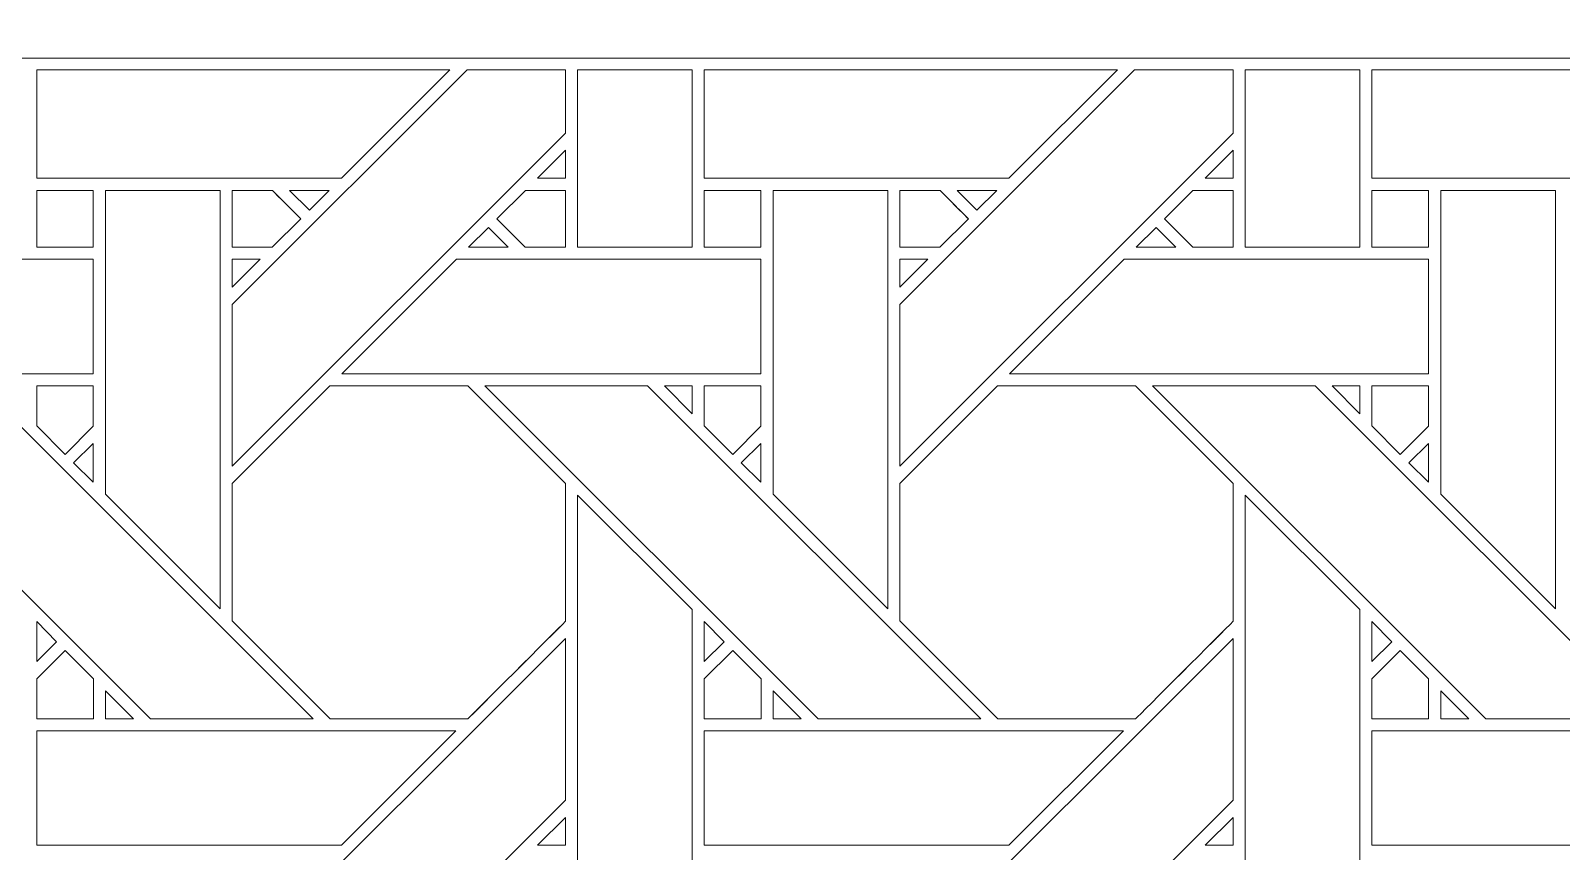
# Model space of a CAD drawing. Header units: inches. Extents: x 6.4 to 18.4, y 3.1 to 15.1.
# Drawn here: x 14.231 to 16.407, y 6.298 to 7.465 of the extents above; entities that cross this region are included whole.
import ezdxf

# ---------------------------------------------------------------- set-up
doc = ezdxf.new("R2010")
doc.units = ezdxf.units.IN
doc.header["$MEASUREMENT"] = 0
doc.layers.add('Design', color=7, linetype='Continuous', lineweight=0)

msp = doc.modelspace()

# ---------------------------------------------------------------- linework, layer by layer
at = {"layer": 'Design'}
for points, knots in [([(12.3829, 15.0948), (9.0691, 15.0948), (6.3829, 12.4085), (6.3829, 9.0948), (6.3829, 5.7811), (9.0691, 3.0948), (12.3829, 3.0948), (15.6966, 3.0948), (18.3829, 5.7811), (18.3829, 9.0948), (18.3829, 12.4085), (15.6966, 15.0948), (12.3829, 15.0948)], [0, 0, 0, 0, 1, 1, 1, 2, 2, 2, 3, 3, 3, 4, 4, 4, 4]), ([(17.3637, 7.426), (17.3637, 7.426), (17.338, 7.426), (17.338, 7.426), (16.5066, 7.426), (16.0033, 7.426), (15.7121, 7.426), (15.4417, 7.426), (15.3541, 7.426), (15.3568, 7.426), (14.6303, 7.426), (12.5831, 7.426), (7.4146, 7.426), (7.402, 7.426), (7.3964, 7.4266), (7.3922, 7.4227), (7.3894, 7.42), (7.3876, 7.4172), (7.3922, 7.4035), (8.0968, 5.3236), (10.0649, 3.8266), (12.3829, 3.8266), (14.6933, 3.8266), (16.6562, 5.314), (17.3666, 7.3834), (17.3711, 7.3963), (17.3739, 7.4043), (17.3756, 7.4094), (17.3784, 7.4176), (17.3723, 7.426), (17.3637, 7.426)], [0, 0, 0, 0, 1, 1, 1, 2, 2, 2, 3, 3, 3, 4, 4, 4, 5, 5, 5, 6, 6, 6, 7, 7, 7, 8, 8, 8, 9, 9, 9, 10, 10, 10, 10]), ([(14.24, 7.4093), (14.24, 7.4093), (14.8273, 7.4093), (14.8273, 7.4093), (14.8273, 7.4093), (14.673, 7.255), (14.673, 7.255), (14.673, 7.255), (14.24, 7.255), (14.24, 7.255), (14.24, 7.255), (14.24, 7.4093), (14.24, 7.4093)], [0, 0, 0, 0, 1, 1, 1, 2, 2, 2, 3, 3, 3, 4, 4, 4, 4]), ([(14.9915, 7.4093), (14.9915, 7.4093), (14.9915, 7.3192), (14.9915, 7.3192), (14.9915, 7.3192), (14.5179, 6.8455), (14.5179, 6.8455), (14.5179, 6.8455), (14.5179, 7.0756), (14.5179, 7.0756), (14.5179, 7.0756), (14.8516, 7.4093), (14.8516, 7.4093), (14.8516, 7.4093), (14.9915, 7.4093), (14.9915, 7.4093)], [0, 0, 0, 0, 1, 1, 1, 2, 2, 2, 3, 3, 3, 4, 4, 4, 5, 5, 5, 5]), ([(15.0087, 7.4093), (15.0087, 7.4093), (15.1714, 7.4093), (15.1714, 7.4093), (15.1714, 7.4093), (15.1714, 7.157), (15.1714, 7.157), (15.1714, 7.157), (15.0087, 7.157), (15.0087, 7.157), (15.0087, 7.157), (15.0087, 7.4093), (15.0087, 7.4093)], [0, 0, 0, 0, 1, 1, 1, 2, 2, 2, 3, 3, 3, 4, 4, 4, 4]), ([(15.1887, 7.4093), (15.1887, 7.4093), (15.776, 7.4093), (15.776, 7.4093), (15.776, 7.4093), (15.6217, 7.255), (15.6217, 7.255), (15.6217, 7.255), (15.1887, 7.255), (15.1887, 7.255), (15.1887, 7.255), (15.1887, 7.4093), (15.1887, 7.4093)], [0, 0, 0, 0, 1, 1, 1, 2, 2, 2, 3, 3, 3, 4, 4, 4, 4]), ([(15.9403, 7.4093), (15.9403, 7.4093), (15.9403, 7.3192), (15.9403, 7.3192), (15.9403, 7.3192), (15.4666, 6.8455), (15.4666, 6.8455), (15.4666, 6.8455), (15.4666, 7.0756), (15.4666, 7.0756), (15.4666, 7.0756), (15.8003, 7.4093), (15.8003, 7.4093), (15.8003, 7.4093), (15.9403, 7.4093), (15.9403, 7.4093)], [0, 0, 0, 0, 1, 1, 1, 2, 2, 2, 3, 3, 3, 4, 4, 4, 5, 5, 5, 5]), ([(15.9574, 7.4093), (15.9574, 7.4093), (16.1201, 7.4093), (16.1201, 7.4093), (16.1201, 7.4093), (16.1201, 7.157), (16.1201, 7.157), (16.1201, 7.157), (15.9574, 7.157), (15.9574, 7.157), (15.9574, 7.157), (15.9574, 7.4093), (15.9574, 7.4093)], [0, 0, 0, 0, 1, 1, 1, 2, 2, 2, 3, 3, 3, 4, 4, 4, 4]), ([(16.1375, 7.4093), (16.1375, 7.4093), (16.7247, 7.4093), (16.7247, 7.4093), (16.7247, 7.4093), (16.5704, 7.255), (16.5704, 7.255), (16.5704, 7.255), (16.1375, 7.255), (16.1375, 7.255), (16.1375, 7.255), (16.1375, 7.4093), (16.1375, 7.4093)], [0, 0, 0, 0, 1, 1, 1, 2, 2, 2, 3, 3, 3, 4, 4, 4, 4]), ([(14.9517, 7.255), (14.9517, 7.255), (14.9915, 7.2948), (14.9915, 7.2948), (14.9915, 7.2948), (14.9915, 7.255), (14.9915, 7.255), (14.9915, 7.255), (14.9517, 7.255), (14.9517, 7.255)], [0, 0, 0, 0, 1, 1, 1, 2, 2, 2, 3, 3, 3, 3]), ([(15.9005, 7.255), (15.9005, 7.255), (15.9403, 7.2948), (15.9403, 7.2948), (15.9403, 7.2948), (15.9403, 7.255), (15.9403, 7.255), (15.9403, 7.255), (15.9005, 7.255), (15.9005, 7.255)], [0, 0, 0, 0, 1, 1, 1, 2, 2, 2, 3, 3, 3, 3]), ([(14.24, 7.1569), (14.24, 7.1569), (14.24, 7.2377), (14.24, 7.2377), (14.24, 7.2377), (14.3203, 7.2377), (14.3203, 7.2377), (14.3203, 7.2377), (14.3203, 7.1569), (14.3203, 7.1569), (14.3203, 7.1569), (14.24, 7.1569), (14.24, 7.1569)], [0, 0, 0, 0, 1, 1, 1, 2, 2, 2, 3, 3, 3, 4, 4, 4, 4]), ([(14.3203, 7.1569), (14.3203, 7.1569), (14.24, 7.1569), (14.24, 7.1569), (14.24, 7.1569), (14.24, 7.2377), (14.24, 7.2377), (14.24, 7.2377), (14.3203, 7.2377), (14.3203, 7.2377), (14.3203, 7.2377), (14.3203, 7.1569), (14.3203, 7.1569)], [0, 0, 0, 0, 1, 1, 1, 2, 2, 2, 3, 3, 3, 4, 4, 4, 4]), ([(14.3378, 6.8055), (14.3378, 6.8055), (14.3378, 7.2377), (14.3378, 7.2377), (14.3378, 7.2377), (14.5007, 7.2377), (14.5007, 7.2377), (14.5007, 7.2377), (14.5007, 6.6426), (14.5007, 6.6426), (14.5007, 6.6426), (14.3378, 6.8055), (14.3378, 6.8055)], [0, 0, 0, 0, 1, 1, 1, 2, 2, 2, 3, 3, 3, 4, 4, 4, 4]), ([(14.5179, 7.1569), (14.5179, 7.1569), (14.5179, 7.2377), (14.5179, 7.2377), (14.5179, 7.2377), (14.5749, 7.2377), (14.5749, 7.2377), (14.5801, 7.2326), (14.6108, 7.2018), (14.6153, 7.1974), (14.6153, 7.1974), (14.5748, 7.1569), (14.5748, 7.1569), (14.5748, 7.1569), (14.5179, 7.1569), (14.5179, 7.1569)], [0, 0, 0, 0, 1, 1, 1, 2, 2, 2, 3, 3, 3, 4, 4, 4, 5, 5, 5, 5]), ([(14.6153, 7.1974), (14.6153, 7.1974), (14.5748, 7.1569), (14.5748, 7.1569), (14.5748, 7.1569), (14.5179, 7.1569), (14.5179, 7.1569), (14.5179, 7.1569), (14.5179, 7.2377), (14.5179, 7.2377), (14.5179, 7.2377), (14.5749, 7.2377), (14.5749, 7.2377), (14.5803, 7.2324), (14.6111, 7.2016), (14.6153, 7.1974)], [0, 0, 0, 0, 1, 1, 1, 2, 2, 2, 3, 3, 3, 4, 4, 4, 5, 5, 5, 5]), ([(14.5993, 7.2377), (14.5993, 7.2377), (14.6557, 7.2377), (14.6557, 7.2377), (14.6557, 7.2377), (14.6275, 7.2096), (14.6275, 7.2096), (14.6275, 7.2096), (14.5993, 7.2377), (14.5993, 7.2377)], [0, 0, 0, 0, 1, 1, 1, 2, 2, 2, 3, 3, 3, 3]), ([(14.9915, 7.1569), (14.9915, 7.1569), (14.9344, 7.1569), (14.9344, 7.1569), (14.9344, 7.1569), (14.8941, 7.1973), (14.8941, 7.1973), (14.8941, 7.1973), (14.9345, 7.2377), (14.9345, 7.2377), (14.9345, 7.2377), (14.9915, 7.2377), (14.9915, 7.2377), (14.9915, 7.2377), (14.9915, 7.1569), (14.9915, 7.1569)], [0, 0, 0, 0, 1, 1, 1, 2, 2, 2, 3, 3, 3, 4, 4, 4, 5, 5, 5, 5]), ([(14.9915, 7.1569), (14.9915, 7.1569), (14.9344, 7.1569), (14.9344, 7.1569), (14.9344, 7.1569), (14.8941, 7.1973), (14.8941, 7.1973), (14.8941, 7.1973), (14.9345, 7.2377), (14.9345, 7.2377), (14.9345, 7.2377), (14.9915, 7.2377), (14.9915, 7.2377), (14.9915, 7.2377), (14.9915, 7.1569), (14.9915, 7.1569)], [0, 0, 0, 0, 1, 1, 1, 2, 2, 2, 3, 3, 3, 4, 4, 4, 5, 5, 5, 5]), ([(15.1887, 7.1569), (15.1887, 7.1569), (15.1887, 7.2377), (15.1887, 7.2377), (15.1887, 7.2377), (15.269, 7.2377), (15.269, 7.2377), (15.269, 7.2377), (15.269, 7.1569), (15.269, 7.1569), (15.269, 7.1569), (15.1887, 7.1569), (15.1887, 7.1569)], [0, 0, 0, 0, 1, 1, 1, 2, 2, 2, 3, 3, 3, 4, 4, 4, 4]), ([(15.269, 7.1569), (15.269, 7.1569), (15.1887, 7.1569), (15.1887, 7.1569), (15.1887, 7.1569), (15.1887, 7.2377), (15.1887, 7.2377), (15.1887, 7.2377), (15.269, 7.2377), (15.269, 7.2377), (15.269, 7.2377), (15.269, 7.1569), (15.269, 7.1569)], [0, 0, 0, 0, 1, 1, 1, 2, 2, 2, 3, 3, 3, 4, 4, 4, 4]), ([(15.2865, 6.8055), (15.2865, 6.8055), (15.2865, 7.2377), (15.2865, 7.2377), (15.2865, 7.2377), (15.4494, 7.2377), (15.4494, 7.2377), (15.4494, 7.2377), (15.4494, 6.6426), (15.4494, 6.6426), (15.4494, 6.6426), (15.2865, 6.8055), (15.2865, 6.8055)], [0, 0, 0, 0, 1, 1, 1, 2, 2, 2, 3, 3, 3, 4, 4, 4, 4]), ([(15.4666, 7.1569), (15.4666, 7.1569), (15.4666, 7.2377), (15.4666, 7.2377), (15.4666, 7.2377), (15.5237, 7.2377), (15.5237, 7.2377), (15.5288, 7.2326), (15.5596, 7.2018), (15.564, 7.1974), (15.564, 7.1974), (15.5236, 7.1569), (15.5236, 7.1569), (15.5236, 7.1569), (15.4666, 7.1569), (15.4666, 7.1569)], [0, 0, 0, 0, 1, 1, 1, 2, 2, 2, 3, 3, 3, 4, 4, 4, 5, 5, 5, 5]), ([(15.564, 7.1974), (15.564, 7.1974), (15.5236, 7.1569), (15.5236, 7.1569), (15.5236, 7.1569), (15.4666, 7.1569), (15.4666, 7.1569), (15.4666, 7.1569), (15.4666, 7.2377), (15.4666, 7.2377), (15.4666, 7.2377), (15.5237, 7.2377), (15.5237, 7.2377), (15.5293, 7.2322), (15.564, 7.1974), (15.564, 7.1974)], [0, 0, 0, 0, 1, 1, 1, 2, 2, 2, 3, 3, 3, 4, 4, 4, 5, 5, 5, 5]), ([(15.548, 7.2377), (15.548, 7.2377), (15.6045, 7.2377), (15.6045, 7.2377), (15.6045, 7.2377), (15.5762, 7.2096), (15.5762, 7.2096), (15.5762, 7.2096), (15.548, 7.2377), (15.548, 7.2377)], [0, 0, 0, 0, 1, 1, 1, 2, 2, 2, 3, 3, 3, 3]), ([(15.9403, 7.1569), (15.9403, 7.1569), (15.8832, 7.1569), (15.8832, 7.1569), (15.8832, 7.1569), (15.8428, 7.1973), (15.8428, 7.1973), (15.8428, 7.1973), (15.8832, 7.2377), (15.8832, 7.2377), (15.8832, 7.2377), (15.9403, 7.2377), (15.9403, 7.2377), (15.9403, 7.2377), (15.9403, 7.1569), (15.9403, 7.1569)], [0, 0, 0, 0, 1, 1, 1, 2, 2, 2, 3, 3, 3, 4, 4, 4, 5, 5, 5, 5]), ([(15.9403, 7.1569), (15.9403, 7.1569), (15.8832, 7.1569), (15.8832, 7.1569), (15.8832, 7.1569), (15.8428, 7.1973), (15.8428, 7.1973), (15.8428, 7.1973), (15.8832, 7.2377), (15.8832, 7.2377), (15.8832, 7.2377), (15.9403, 7.2377), (15.9403, 7.2377), (15.9403, 7.2377), (15.9403, 7.1569), (15.9403, 7.1569)], [0, 0, 0, 0, 1, 1, 1, 2, 2, 2, 3, 3, 3, 4, 4, 4, 5, 5, 5, 5]), ([(16.1375, 7.1569), (16.1375, 7.1569), (16.1375, 7.2377), (16.1375, 7.2377), (16.1375, 7.2377), (16.2177, 7.2377), (16.2177, 7.2377), (16.2177, 7.2377), (16.2177, 7.1569), (16.2177, 7.1569), (16.2177, 7.1569), (16.1375, 7.1569), (16.1375, 7.1569)], [0, 0, 0, 0, 1, 1, 1, 2, 2, 2, 3, 3, 3, 4, 4, 4, 4]), ([(16.1375, 7.1569), (16.1375, 7.1569), (16.1375, 7.2377), (16.1375, 7.2377), (16.1375, 7.2377), (16.2177, 7.2377), (16.2177, 7.2377), (16.2177, 7.2377), (16.2177, 7.1569), (16.2177, 7.1569), (16.2177, 7.1569), (16.1375, 7.1569), (16.1375, 7.1569)], [0, 0, 0, 0, 1, 1, 1, 2, 2, 2, 3, 3, 3, 4, 4, 4, 4]), ([(16.2352, 6.8055), (16.2352, 6.8055), (16.2352, 7.2377), (16.2352, 7.2377), (16.2352, 7.2377), (16.3982, 7.2377), (16.3982, 7.2377), (16.3982, 7.2377), (16.3982, 6.6426), (16.3982, 6.6426), (16.3982, 6.6426), (16.2352, 6.8055), (16.2352, 6.8055)], [0, 0, 0, 0, 1, 1, 1, 2, 2, 2, 3, 3, 3, 4, 4, 4, 4]), ([(14.8537, 7.157), (14.8537, 7.157), (14.8819, 7.1852), (14.8819, 7.1852), (14.8819, 7.1852), (14.9102, 7.157), (14.9102, 7.157), (14.9102, 7.157), (14.8537, 7.157), (14.8537, 7.157)], [0, 0, 0, 0, 1, 1, 1, 2, 2, 2, 3, 3, 3, 3]), ([(15.8024, 7.157), (15.8024, 7.157), (15.8307, 7.1852), (15.8307, 7.1852), (15.8307, 7.1852), (15.8589, 7.157), (15.8589, 7.157), (15.8589, 7.157), (15.8024, 7.157), (15.8024, 7.157)], [0, 0, 0, 0, 1, 1, 1, 2, 2, 2, 3, 3, 3, 3]), ([(14.3203, 7.1398), (14.3203, 7.1398), (14.3203, 6.977), (14.3203, 6.977), (14.3203, 6.977), (13.725, 6.977), (13.725, 6.977), (13.725, 6.977), (13.8878, 7.1398), (13.8878, 7.1398), (13.8878, 7.1398), (14.3203, 7.1398), (14.3203, 7.1398)], [0, 0, 0, 0, 1, 1, 1, 2, 2, 2, 3, 3, 3, 4, 4, 4, 4]), ([(14.5577, 7.1398), (14.5577, 7.1398), (14.5179, 7.1), (14.5179, 7.1), (14.5179, 7.1), (14.5179, 7.1398), (14.5179, 7.1398), (14.5179, 7.1398), (14.5577, 7.1398), (14.5577, 7.1398)], [0, 0, 0, 0, 1, 1, 1, 2, 2, 2, 3, 3, 3, 3]), ([(15.269, 7.1398), (15.269, 7.1398), (15.269, 6.977), (15.269, 6.977), (15.269, 6.977), (14.6737, 6.977), (14.6737, 6.977), (14.6737, 6.977), (14.8365, 7.1398), (14.8365, 7.1398), (14.8365, 7.1398), (15.269, 7.1398), (15.269, 7.1398)], [0, 0, 0, 0, 1, 1, 1, 2, 2, 2, 3, 3, 3, 4, 4, 4, 4]), ([(15.5064, 7.1398), (15.5064, 7.1398), (15.4666, 7.1), (15.4666, 7.1), (15.4666, 7.1), (15.4666, 7.1398), (15.4666, 7.1398), (15.4666, 7.1398), (15.5064, 7.1398), (15.5064, 7.1398)], [0, 0, 0, 0, 1, 1, 1, 2, 2, 2, 3, 3, 3, 3]), ([(16.2177, 7.1398), (16.2177, 7.1398), (16.2177, 6.977), (16.2177, 6.977), (16.2177, 6.977), (15.6224, 6.977), (15.6224, 6.977), (15.6224, 6.977), (15.7853, 7.1398), (15.7853, 7.1398), (15.7853, 7.1398), (16.2177, 7.1398), (16.2177, 7.1398)], [0, 0, 0, 0, 1, 1, 1, 2, 2, 2, 3, 3, 3, 4, 4, 4, 4]), ([(14.6329, 6.4862), (14.6329, 6.4862), (14.4018, 6.4862), (14.4018, 6.4862), (14.4018, 6.4862), (13.9283, 6.9599), (13.9283, 6.9599), (13.9283, 6.9599), (14.1592, 6.9599), (14.1592, 6.9599), (14.1592, 6.9599), (14.6329, 6.4862), (14.6329, 6.4862)], [0, 0, 0, 0, 1, 1, 1, 2, 2, 2, 3, 3, 3, 4, 4, 4, 4]), ([(14.24, 6.9027), (14.24, 6.9027), (14.24, 6.9599), (14.24, 6.9599), (14.24, 6.9599), (14.3203, 6.9599), (14.3203, 6.9599), (14.3203, 6.9599), (14.3203, 6.9023), (14.3203, 6.9023), (14.3203, 6.9023), (14.2803, 6.8623), (14.2803, 6.8623), (14.2803, 6.8623), (14.24, 6.9027), (14.24, 6.9027)], [0, 0, 0, 0, 1, 1, 1, 2, 2, 2, 3, 3, 3, 4, 4, 4, 5, 5, 5, 5]), ([(14.2803, 6.8623), (14.2803, 6.8623), (14.24, 6.9027), (14.24, 6.9027), (14.24, 6.9027), (14.24, 6.9599), (14.24, 6.9599), (14.24, 6.9599), (14.3203, 6.9599), (14.3203, 6.9599), (14.3203, 6.9599), (14.3203, 6.9023), (14.3203, 6.9023), (14.3203, 6.9023), (14.2803, 6.8623), (14.2803, 6.8623)], [0, 0, 0, 0, 1, 1, 1, 2, 2, 2, 3, 3, 3, 4, 4, 4, 5, 5, 5, 5]), ([(14.8528, 6.4862), (14.8528, 6.4862), (14.6571, 6.4862), (14.6571, 6.4862), (14.6571, 6.4862), (14.5179, 6.6255), (14.5179, 6.6255), (14.5179, 6.6255), (14.5179, 6.8211), (14.5179, 6.8211), (14.5179, 6.8211), (14.6566, 6.9598), (14.6566, 6.9598), (14.6566, 6.9598), (14.8528, 6.9598), (14.8528, 6.9598), (14.8528, 6.9598), (14.9915, 6.8211), (14.9915, 6.8211), (14.9915, 6.8211), (14.9915, 6.6249), (14.9915, 6.6249), (14.9737, 6.607), (14.8618, 6.4952), (14.8528, 6.4862)], [0, 0, 0, 0, 1, 1, 1, 2, 2, 2, 3, 3, 3, 4, 4, 4, 5, 5, 5, 6, 6, 6, 7, 7, 7, 8, 8, 8, 8]), ([(14.8528, 6.9598), (14.8528, 6.9598), (14.9915, 6.8211), (14.9915, 6.8211), (14.9915, 6.8211), (14.9915, 6.6249), (14.9915, 6.6249), (14.9731, 6.6063), (14.8613, 6.4947), (14.8528, 6.4862), (14.8528, 6.4862), (14.6571, 6.4862), (14.6571, 6.4862), (14.6571, 6.4862), (14.5179, 6.6255), (14.5179, 6.6255), (14.5179, 6.6255), (14.5179, 6.8211), (14.5179, 6.8211), (14.5179, 6.8211), (14.6566, 6.9598), (14.6566, 6.9598), (14.6566, 6.9598), (14.8528, 6.9598), (14.8528, 6.9598)], [0, 0, 0, 0, 1, 1, 1, 2, 2, 2, 3, 3, 3, 4, 4, 4, 5, 5, 5, 6, 6, 6, 7, 7, 7, 8, 8, 8, 8]), ([(15.5816, 6.4862), (15.5816, 6.4862), (15.3506, 6.4862), (15.3506, 6.4862), (15.3506, 6.4862), (14.877, 6.9599), (14.877, 6.9599), (14.877, 6.9599), (15.1079, 6.9599), (15.1079, 6.9599), (15.1079, 6.9599), (15.5816, 6.4862), (15.5816, 6.4862)], [0, 0, 0, 0, 1, 1, 1, 2, 2, 2, 3, 3, 3, 4, 4, 4, 4]), ([(15.1321, 6.9599), (15.1321, 6.9599), (15.1715, 6.9599), (15.1715, 6.9599), (15.1715, 6.9599), (15.1715, 6.92), (15.1715, 6.92), (15.1715, 6.92), (15.1321, 6.9599), (15.1321, 6.9599)], [0, 0, 0, 0, 1, 1, 1, 2, 2, 2, 3, 3, 3, 3]), ([(15.1887, 6.9027), (15.1887, 6.9027), (15.1887, 6.9599), (15.1887, 6.9599), (15.1887, 6.9599), (15.269, 6.9599), (15.269, 6.9599), (15.269, 6.9599), (15.269, 6.9023), (15.269, 6.9023), (15.269, 6.9023), (15.2291, 6.8623), (15.2291, 6.8623), (15.2291, 6.8623), (15.1887, 6.9027), (15.1887, 6.9027)], [0, 0, 0, 0, 1, 1, 1, 2, 2, 2, 3, 3, 3, 4, 4, 4, 5, 5, 5, 5]), ([(15.2291, 6.8623), (15.2291, 6.8623), (15.1887, 6.9027), (15.1887, 6.9027), (15.1887, 6.9027), (15.1887, 6.9599), (15.1887, 6.9599), (15.1887, 6.9599), (15.269, 6.9599), (15.269, 6.9599), (15.269, 6.9599), (15.269, 6.9023), (15.269, 6.9023), (15.269, 6.9023), (15.2291, 6.8623), (15.2291, 6.8623)], [0, 0, 0, 0, 1, 1, 1, 2, 2, 2, 3, 3, 3, 4, 4, 4, 5, 5, 5, 5]), ([(15.4666, 6.6255), (15.4666, 6.6255), (15.4666, 6.8211), (15.4666, 6.8211), (15.4666, 6.8211), (15.6053, 6.9598), (15.6053, 6.9598), (15.6053, 6.9598), (15.8015, 6.9598), (15.8015, 6.9598), (15.8015, 6.9598), (15.9403, 6.8211), (15.9403, 6.8211), (15.9403, 6.8211), (15.9403, 6.6249), (15.9403, 6.6249), (15.9225, 6.607), (15.8105, 6.4952), (15.8016, 6.4862), (15.8016, 6.4862), (15.6058, 6.4862), (15.6058, 6.4862), (15.6058, 6.4862), (15.4666, 6.6255), (15.4666, 6.6255)], [0, 0, 0, 0, 1, 1, 1, 2, 2, 2, 3, 3, 3, 4, 4, 4, 5, 5, 5, 6, 6, 6, 7, 7, 7, 8, 8, 8, 8]), ([(15.8015, 6.9598), (15.8015, 6.9598), (15.9403, 6.8211), (15.9403, 6.8211), (15.9403, 6.8211), (15.9403, 6.6249), (15.9403, 6.6249), (15.9223, 6.6069), (15.8105, 6.4951), (15.8016, 6.4862), (15.8016, 6.4862), (15.6058, 6.4862), (15.6058, 6.4862), (15.6058, 6.4862), (15.4666, 6.6255), (15.4666, 6.6255), (15.4666, 6.6255), (15.4666, 6.8211), (15.4666, 6.8211), (15.4666, 6.8211), (15.6053, 6.9598), (15.6053, 6.9598), (15.6053, 6.9598), (15.8015, 6.9598), (15.8015, 6.9598)], [0, 0, 0, 0, 1, 1, 1, 2, 2, 2, 3, 3, 3, 4, 4, 4, 5, 5, 5, 6, 6, 6, 7, 7, 7, 8, 8, 8, 8]), ([(16.2993, 6.4862), (16.2993, 6.4862), (15.8257, 6.9599), (15.8257, 6.9599), (15.8257, 6.9599), (16.0567, 6.9599), (16.0567, 6.9599), (16.0567, 6.9599), (16.5303, 6.4862), (16.5303, 6.4862), (16.5303, 6.4862), (16.2993, 6.4862), (16.2993, 6.4862)], [0, 0, 0, 0, 1, 1, 1, 2, 2, 2, 3, 3, 3, 4, 4, 4, 4]), ([(16.1202, 6.9599), (16.1202, 6.9599), (16.1202, 6.9201), (16.1202, 6.9201), (16.1202, 6.9201), (16.0808, 6.9599), (16.0808, 6.9599), (16.0808, 6.9599), (16.1202, 6.9599), (16.1202, 6.9599)], [0, 0, 0, 0, 1, 1, 1, 2, 2, 2, 3, 3, 3, 3]), ([(16.1375, 6.9027), (16.1375, 6.9027), (16.1375, 6.9599), (16.1375, 6.9599), (16.1375, 6.9599), (16.2177, 6.9599), (16.2177, 6.9599), (16.2177, 6.9599), (16.2177, 6.9023), (16.2177, 6.9023), (16.2177, 6.9023), (16.1778, 6.8623), (16.1778, 6.8623), (16.1778, 6.8623), (16.1375, 6.9027), (16.1375, 6.9027)], [0, 0, 0, 0, 1, 1, 1, 2, 2, 2, 3, 3, 3, 4, 4, 4, 5, 5, 5, 5]), ([(16.1778, 6.8623), (16.1778, 6.8623), (16.1375, 6.9027), (16.1375, 6.9027), (16.1375, 6.9027), (16.1375, 6.9599), (16.1375, 6.9599), (16.1375, 6.9599), (16.2177, 6.9599), (16.2177, 6.9599), (16.2177, 6.9599), (16.2177, 6.9023), (16.2177, 6.9023), (16.2177, 6.9023), (16.1778, 6.8623), (16.1778, 6.8623)], [0, 0, 0, 0, 1, 1, 1, 2, 2, 2, 3, 3, 3, 4, 4, 4, 5, 5, 5, 5]), ([(14.3203, 6.878), (14.3203, 6.878), (14.3203, 6.8229), (14.3203, 6.8229), (14.3203, 6.8229), (14.2925, 6.8503), (14.2925, 6.8503), (14.2925, 6.8503), (14.3203, 6.878), (14.3203, 6.878)], [0, 0, 0, 0, 1, 1, 1, 2, 2, 2, 3, 3, 3, 3]), ([(15.269, 6.878), (15.269, 6.878), (15.269, 6.8229), (15.269, 6.8229), (15.269, 6.8229), (15.2412, 6.8503), (15.2412, 6.8503), (15.2412, 6.8503), (15.269, 6.878), (15.269, 6.878)], [0, 0, 0, 0, 1, 1, 1, 2, 2, 2, 3, 3, 3, 3]), ([(16.2177, 6.878), (16.2177, 6.878), (16.2177, 6.8229), (16.2177, 6.8229), (16.2177, 6.8229), (16.1899, 6.8503), (16.1899, 6.8503), (16.1899, 6.8503), (16.2177, 6.878), (16.2177, 6.878)], [0, 0, 0, 0, 1, 1, 1, 2, 2, 2, 3, 3, 3, 3]), ([(15.0087, 6.2082), (15.0087, 6.2082), (15.0087, 6.8041), (15.0087, 6.8041), (15.0087, 6.8041), (15.1714, 6.6419), (15.1714, 6.6419), (15.1714, 6.6419), (15.1714, 6.2082), (15.1714, 6.2082), (15.1714, 6.2082), (15.0087, 6.2082), (15.0087, 6.2082)], [0, 0, 0, 0, 1, 1, 1, 2, 2, 2, 3, 3, 3, 4, 4, 4, 4]), ([(15.9574, 6.2082), (15.9574, 6.2082), (15.9574, 6.8041), (15.9574, 6.8041), (15.9574, 6.8041), (16.1201, 6.6419), (16.1201, 6.6419), (16.1201, 6.6419), (16.1201, 6.2082), (16.1201, 6.2082), (16.1201, 6.2082), (15.9574, 6.2082), (15.9574, 6.2082)], [0, 0, 0, 0, 1, 1, 1, 2, 2, 2, 3, 3, 3, 4, 4, 4, 4]), ([(14.24, 6.5677), (14.24, 6.5677), (14.24, 6.6244), (14.24, 6.6244), (14.24, 6.6244), (14.2682, 6.5958), (14.2682, 6.5958), (14.2682, 6.5958), (14.24, 6.5677), (14.24, 6.5677)], [0, 0, 0, 0, 1, 1, 1, 2, 2, 2, 3, 3, 3, 3]), ([(15.1887, 6.5677), (15.1887, 6.5677), (15.1887, 6.6244), (15.1887, 6.6244), (15.1887, 6.6244), (15.2169, 6.5958), (15.2169, 6.5958), (15.2169, 6.5958), (15.1887, 6.5677), (15.1887, 6.5677)], [0, 0, 0, 0, 1, 1, 1, 2, 2, 2, 3, 3, 3, 3]), ([(16.1374, 6.5677), (16.1374, 6.5677), (16.1374, 6.6244), (16.1374, 6.6244), (16.1374, 6.6244), (16.1656, 6.5958), (16.1656, 6.5958), (16.1656, 6.5958), (16.1374, 6.5677), (16.1374, 6.5677)], [0, 0, 0, 0, 1, 1, 1, 2, 2, 2, 3, 3, 3, 3]), ([(14.9915, 6.3705), (14.9915, 6.3705), (14.5179, 5.8968), (14.5179, 5.8968), (14.5179, 5.8968), (14.5179, 6.1269), (14.5179, 6.1269), (14.5179, 6.1269), (14.9915, 6.6005), (14.9915, 6.6005), (14.9915, 6.6005), (14.9915, 6.3705), (14.9915, 6.3705)], [0, 0, 0, 0, 1, 1, 1, 2, 2, 2, 3, 3, 3, 4, 4, 4, 4]), ([(15.4666, 6.1269), (15.4666, 6.1269), (15.9403, 6.6005), (15.9403, 6.6005), (15.9403, 6.6005), (15.9403, 6.3705), (15.9403, 6.3705), (15.9403, 6.3705), (15.4666, 5.8968), (15.4666, 5.8968), (15.4666, 5.8968), (15.4666, 6.1269), (15.4666, 6.1269)], [0, 0, 0, 0, 1, 1, 1, 2, 2, 2, 3, 3, 3, 4, 4, 4, 4]), ([(14.3207, 6.486), (14.3207, 6.486), (14.24, 6.486), (14.24, 6.486), (14.24, 6.486), (14.24, 6.5433), (14.24, 6.5433), (14.24, 6.5433), (14.2803, 6.5836), (14.2803, 6.5836), (14.2803, 6.5836), (14.3207, 6.5433), (14.3207, 6.5433), (14.3207, 6.5433), (14.3207, 6.486), (14.3207, 6.486)], [0, 0, 0, 0, 1, 1, 1, 2, 2, 2, 3, 3, 3, 4, 4, 4, 5, 5, 5, 5]), ([(14.2803, 6.5836), (14.2803, 6.5836), (14.3207, 6.5433), (14.3207, 6.5433), (14.3207, 6.5433), (14.3207, 6.486), (14.3207, 6.486), (14.3207, 6.486), (14.24, 6.486), (14.24, 6.486), (14.24, 6.486), (14.24, 6.5433), (14.24, 6.5433), (14.24, 6.5433), (14.2803, 6.5836), (14.2803, 6.5836)], [0, 0, 0, 0, 1, 1, 1, 2, 2, 2, 3, 3, 3, 4, 4, 4, 5, 5, 5, 5]), ([(15.2694, 6.486), (15.2694, 6.486), (15.1887, 6.486), (15.1887, 6.486), (15.1887, 6.486), (15.1887, 6.5433), (15.1887, 6.5433), (15.1887, 6.5433), (15.2291, 6.5836), (15.2291, 6.5836), (15.2291, 6.5836), (15.2694, 6.5433), (15.2694, 6.5433), (15.2694, 6.5433), (15.2694, 6.486), (15.2694, 6.486)], [0, 0, 0, 0, 1, 1, 1, 2, 2, 2, 3, 3, 3, 4, 4, 4, 5, 5, 5, 5]), ([(15.2291, 6.5836), (15.2291, 6.5836), (15.2694, 6.5433), (15.2694, 6.5433), (15.2694, 6.5433), (15.2694, 6.486), (15.2694, 6.486), (15.2694, 6.486), (15.1887, 6.486), (15.1887, 6.486), (15.1887, 6.486), (15.1887, 6.5433), (15.1887, 6.5433), (15.1887, 6.5433), (15.2291, 6.5836), (15.2291, 6.5836)], [0, 0, 0, 0, 1, 1, 1, 2, 2, 2, 3, 3, 3, 4, 4, 4, 5, 5, 5, 5]), ([(16.2181, 6.486), (16.2181, 6.486), (16.1375, 6.486), (16.1375, 6.486), (16.1375, 6.486), (16.1375, 6.5433), (16.1375, 6.5433), (16.1375, 6.5433), (16.1778, 6.5836), (16.1778, 6.5836), (16.1778, 6.5836), (16.2181, 6.5433), (16.2181, 6.5433), (16.2181, 6.5433), (16.2181, 6.486), (16.2181, 6.486)], [0, 0, 0, 0, 1, 1, 1, 2, 2, 2, 3, 3, 3, 4, 4, 4, 5, 5, 5, 5]), ([(16.1778, 6.5836), (16.1778, 6.5836), (16.2181, 6.5433), (16.2181, 6.5433), (16.2181, 6.5433), (16.2181, 6.486), (16.2181, 6.486), (16.2181, 6.486), (16.1375, 6.486), (16.1375, 6.486), (16.1375, 6.486), (16.1375, 6.5433), (16.1375, 6.5433), (16.1375, 6.5433), (16.1778, 6.5836), (16.1778, 6.5836)], [0, 0, 0, 0, 1, 1, 1, 2, 2, 2, 3, 3, 3, 4, 4, 4, 5, 5, 5, 5]), ([(14.3379, 6.4862), (14.3379, 6.4862), (14.3379, 6.526), (14.3379, 6.526), (14.3379, 6.526), (14.3776, 6.4862), (14.3776, 6.4862), (14.3776, 6.4862), (14.3379, 6.4862), (14.3379, 6.4862)], [0, 0, 0, 0, 1, 1, 1, 2, 2, 2, 3, 3, 3, 3]), ([(15.2866, 6.4862), (15.2866, 6.4862), (15.2866, 6.526), (15.2866, 6.526), (15.2866, 6.526), (15.3264, 6.4862), (15.3264, 6.4862), (15.3264, 6.4862), (15.2866, 6.4862), (15.2866, 6.4862)], [0, 0, 0, 0, 1, 1, 1, 2, 2, 2, 3, 3, 3, 3]), ([(16.2354, 6.4862), (16.2354, 6.4862), (16.2354, 6.526), (16.2354, 6.526), (16.2354, 6.526), (16.2751, 6.4862), (16.2751, 6.4862), (16.2751, 6.4862), (16.2354, 6.4862), (16.2354, 6.4862)], [0, 0, 0, 0, 1, 1, 1, 2, 2, 2, 3, 3, 3, 3]), ([(14.8357, 6.469), (14.8357, 6.469), (14.673, 6.3063), (14.673, 6.3063), (14.673, 6.3063), (14.24, 6.3063), (14.24, 6.3063), (14.24, 6.3063), (14.24, 6.469), (14.24, 6.469), (14.24, 6.469), (14.8357, 6.469), (14.8357, 6.469)], [0, 0, 0, 0, 1, 1, 1, 2, 2, 2, 3, 3, 3, 4, 4, 4, 4]), ([(15.7844, 6.469), (15.7844, 6.469), (15.6217, 6.3063), (15.6217, 6.3063), (15.6217, 6.3063), (15.1887, 6.3063), (15.1887, 6.3063), (15.1887, 6.3063), (15.1887, 6.469), (15.1887, 6.469), (15.1887, 6.469), (15.7844, 6.469), (15.7844, 6.469)], [0, 0, 0, 0, 1, 1, 1, 2, 2, 2, 3, 3, 3, 4, 4, 4, 4]), ([(16.1375, 6.3063), (16.1375, 6.3063), (16.1375, 6.469), (16.1375, 6.469), (16.1375, 6.469), (16.7332, 6.469), (16.7332, 6.469), (16.7332, 6.469), (16.5704, 6.3063), (16.5704, 6.3063), (16.5704, 6.3063), (16.1375, 6.3063), (16.1375, 6.3063)], [0, 0, 0, 0, 1, 1, 1, 2, 2, 2, 3, 3, 3, 4, 4, 4, 4]), ([(14.9517, 6.3063), (14.9517, 6.3063), (14.9915, 6.3461), (14.9915, 6.3461), (14.9915, 6.3461), (14.9915, 6.3063), (14.9915, 6.3063), (14.9915, 6.3063), (14.9517, 6.3063), (14.9517, 6.3063)], [0, 0, 0, 0, 1, 1, 1, 2, 2, 2, 3, 3, 3, 3]), ([(15.9403, 6.3461), (15.9403, 6.3461), (15.9403, 6.3063), (15.9403, 6.3063), (15.9403, 6.3063), (15.9005, 6.3063), (15.9005, 6.3063), (15.9005, 6.3063), (15.9403, 6.3461), (15.9403, 6.3461)], [0, 0, 0, 0, 1, 1, 1, 2, 2, 2, 3, 3, 3, 3])]:
    msp.add_open_spline(points, degree=3, knots=knots, dxfattribs=at)

doc.saveas('drawing.dxf')
